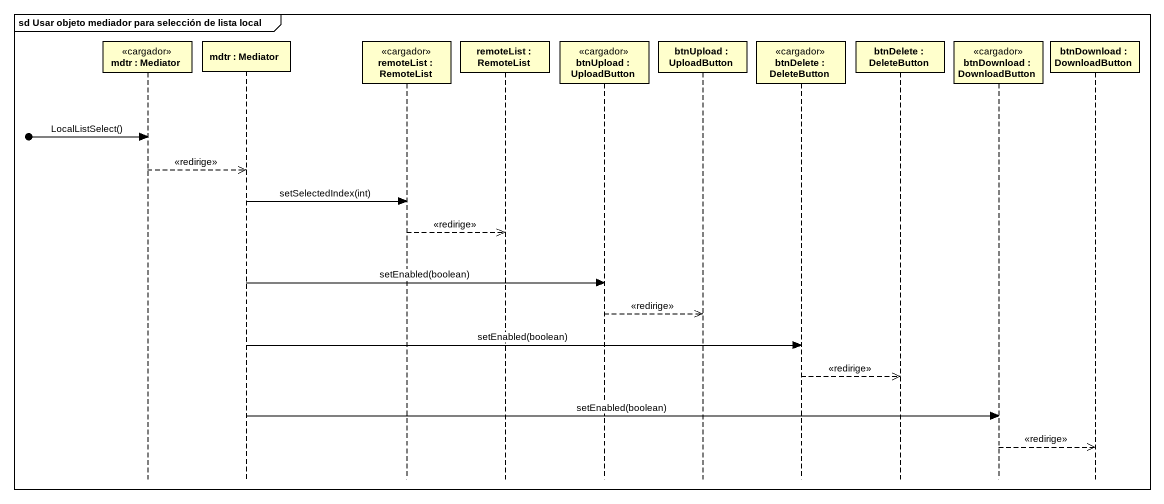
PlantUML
@startuml
mainframe sd Usar objeto mediador para selección de lista local
hide footbox
participant "mdtr : Mediator" as mdtr <<cargador>>
participant "mdtr : Mediator" as mdtr_2
participant "remoteList : RemoteList" as remoteList <<cargador>>
participant "remoteList : RemoteList" as remoteList_2
participant "btnUpload : UploadButton" as btnUpload <<cargador>>
participant "btnUpload : UploadButton" as btnUpload_2
participant "btnDelete : DeleteButton" as btnDelete <<cargador>>
participant "btnDelete : DeleteButton" as btnDelete_2
participant "btnDownload : DownloadButton" as btnDownload <<cargador>>
participant "btnDownload : DownloadButton" as btnDownload_2

[o-> mdtr : LocalListSelect()
mdtr -->> mdtr_2 : <<redirige>>
mdtr_2 -> remoteList : setSelectedIndex(int)
remoteList -->> remoteList_2 : <<redirige>>
mdtr_2 -> btnUpload : setEnabled(boolean)
btnUpload -->> btnUpload_2 : <<redirige>>
mdtr_2 -> btnDelete : setEnabled(boolean)
btnDelete -->> btnDelete_2 : <<redirige>>
mdtr_2 -> btnDownload : setEnabled(boolean)
btnDownload -->> btnDownload_2 : <<redirige>>
@enduml
